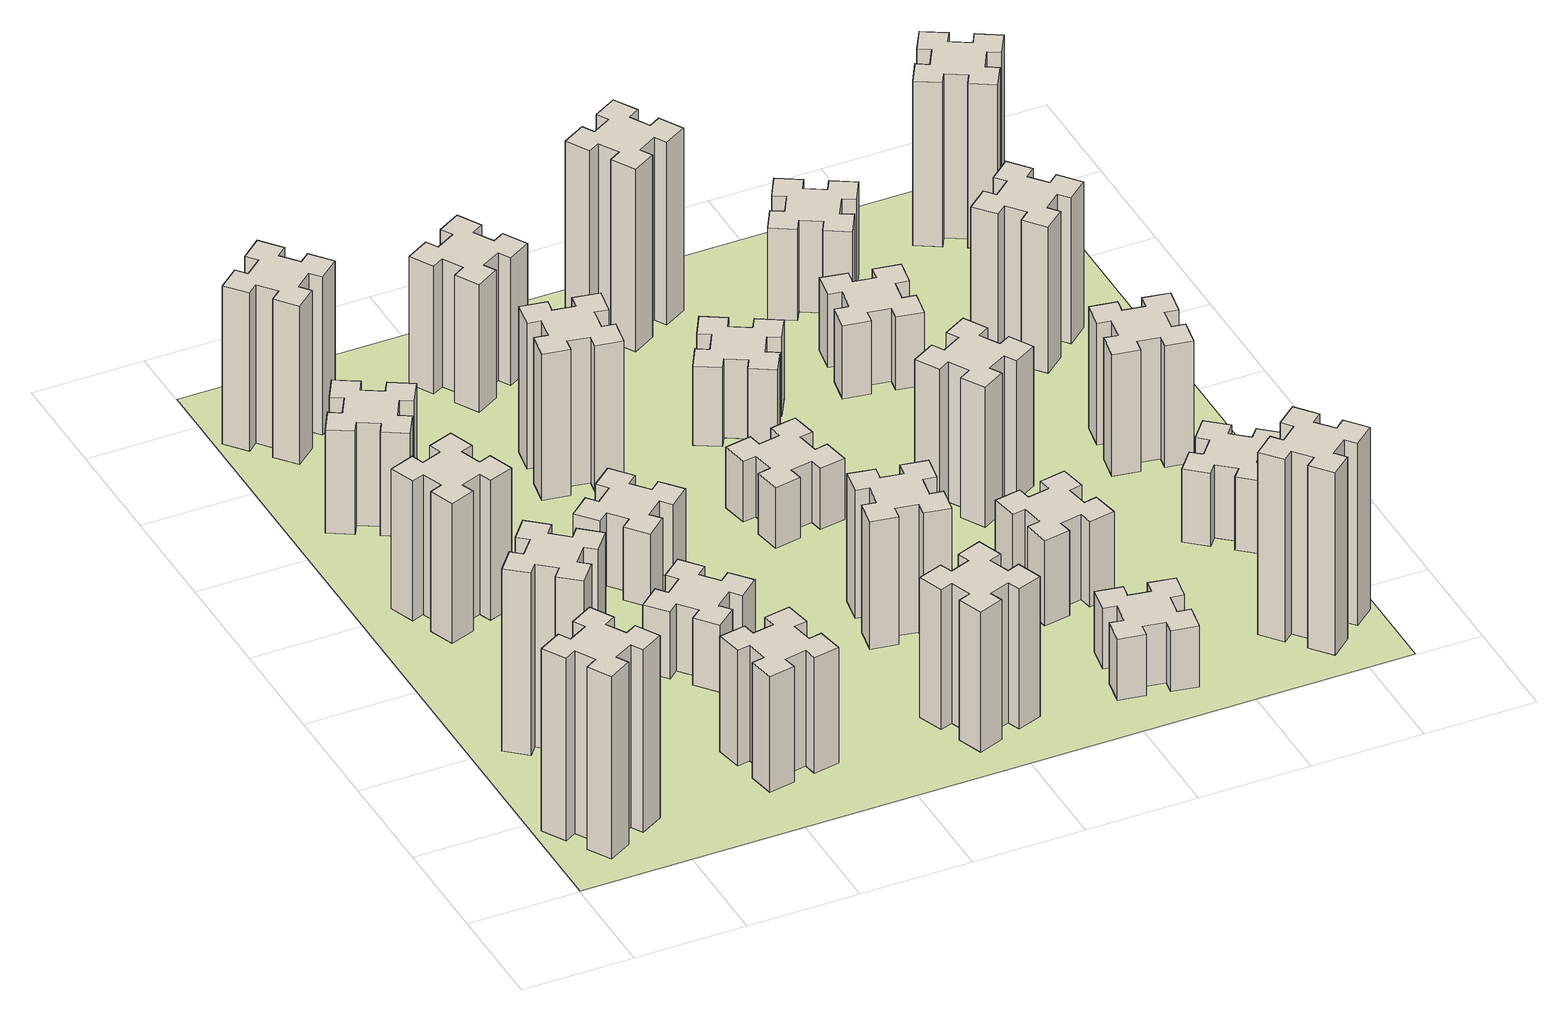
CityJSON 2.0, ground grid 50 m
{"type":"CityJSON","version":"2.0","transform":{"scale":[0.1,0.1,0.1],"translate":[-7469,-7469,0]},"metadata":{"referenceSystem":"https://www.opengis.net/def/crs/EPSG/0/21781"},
"CityObjects":{
"building1":{"type":"Building","attributes":{"class":"1000","function":"1000","usage":"1000","yearOfConstruction":2016,"roofType":"1000","measuredHeight":90,"storeysAboveGround":30,"storeysBelowGround":0},"geometry":[{"type":"Solid","lod":"1","boundaries":[[[[0,1,2,3,4,5,6,7,8,9,10,11,12,13,14,15,16,17,18,19]],[[17,16,20,21]],[[16,15,22,20]],[[15,14,23,22]],[[14,13,24,23]],[[13,12,25,24]],[[12,11,26,25]],[[11,10,27,26]],[[10,9,28,27]],[[9,8,29,28]],[[8,7,30,29]],[[7,6,31,30]],[[6,5,32,31]],[[5,4,33,32]],[[4,3,34,33]],[[3,2,35,34]],[[2,1,36,35]],[[1,0,37,36]],[[0,19,38,37]],[[19,18,39,38]],[[18,17,21,39]],[[24,25,26,27,28,29,30,31,32,33,34,35,36,37,38,39,21,20,22,23]]]]}]},
"building2":{"type":"Building","attributes":{"class":"1000","function":"1000","usage":"1000","yearOfConstruction":2016,"roofType":"1000","measuredHeight":90,"storeysAboveGround":30,"storeysBelowGround":0},"geometry":[{"type":"Solid","lod":"1","boundaries":[[[[40,41,42,43,44,45,46,47,48,49,50,51,52,53,54,55,56,57,58,59]],[[57,56,60,61]],[[56,55,62,60]],[[55,54,63,62]],[[54,53,64,63]],[[53,52,65,64]],[[52,51,66,65]],[[51,50,67,66]],[[50,49,68,67]],[[49,48,69,68]],[[48,47,70,69]],[[47,46,71,70]],[[46,45,72,71]],[[45,44,73,72]],[[44,43,74,73]],[[43,42,75,74]],[[42,41,76,75]],[[41,40,77,76]],[[40,59,78,77]],[[59,58,79,78]],[[58,57,61,79]],[[64,65,66,67,68,69,70,71,72,73,74,75,76,77,78,79,61,60,62,63]]]]}]},
"building3":{"type":"Building","attributes":{"class":"1000","function":"1000","usage":"1000","yearOfConstruction":2016,"roofType":"1000","measuredHeight":69,"storeysAboveGround":30,"storeysBelowGround":0},"geometry":[{"type":"Solid","lod":"1","boundaries":[[[[80,81,82,83,84,85,86,87,88,89,90,91,92,93,94,95,96,97,98,99]],[[97,96,100,101]],[[96,95,102,100]],[[95,94,103,102]],[[94,93,104,103]],[[93,92,105,104]],[[92,91,106,105]],[[91,90,107,106]],[[90,89,108,107]],[[89,88,109,108]],[[88,87,110,109]],[[87,86,111,110]],[[86,85,112,111]],[[85,84,113,112]],[[84,83,114,113]],[[83,82,115,114]],[[82,81,116,115]],[[81,80,117,116]],[[80,99,118,117]],[[99,98,119,118]],[[98,97,101,119]],[[104,105,106,107,108,109,110,111,112,113,114,115,116,117,118,119,101,100,102,103]]]]}]},
"building4":{"type":"Building","attributes":{"class":"1000","function":"1000","usage":"1000","yearOfConstruction":2016,"roofType":"1000","measuredHeight":51,"storeysAboveGround":30,"storeysBelowGround":0},"geometry":[{"type":"Solid","lod":"1","boundaries":[[[[120,121,122,123,124,125,126,127,128,129,130,131,132,133,134,135,136,137,138,139]],[[137,136,140,141]],[[136,135,142,140]],[[135,134,143,142]],[[134,133,144,143]],[[133,132,145,144]],[[132,131,146,145]],[[131,130,147,146]],[[130,129,148,147]],[[129,128,149,148]],[[128,127,150,149]],[[127,126,151,150]],[[126,125,152,151]],[[125,124,153,152]],[[124,123,154,153]],[[123,122,155,154]],[[122,121,156,155]],[[121,120,157,156]],[[120,139,158,157]],[[139,138,159,158]],[[138,137,141,159]],[[144,145,146,147,148,149,150,151,152,153,154,155,156,157,158,159,141,140,142,143]]]]}]},
"building5":{"type":"Building","attributes":{"class":"1000","function":"1000","usage":"1000","yearOfConstruction":2016,"roofType":"1000","measuredHeight":57,"storeysAboveGround":30,"storeysBelowGround":0},"geometry":[{"type":"Solid","lod":"1","boundaries":[[[[160,161,162,163,164,165,166,167,168,169,170,171,172,173,174,175,176,177,178,179]],[[177,176,180,181]],[[176,175,182,180]],[[175,174,183,182]],[[174,173,184,183]],[[173,172,185,184]],[[172,171,186,185]],[[171,170,187,186]],[[170,169,188,187]],[[169,168,189,188]],[[168,167,190,189]],[[167,166,191,190]],[[166,165,192,191]],[[165,164,193,192]],[[164,163,194,193]],[[163,162,195,194]],[[162,161,196,195]],[[161,160,197,196]],[[160,179,198,197]],[[179,178,199,198]],[[178,177,181,199]],[[184,185,186,187,188,189,190,191,192,193,194,195,196,197,198,199,181,180,182,183]]]]}]},
"building6":{"type":"Building","attributes":{"class":"1000","function":"1000","usage":"1000","yearOfConstruction":2016,"roofType":"1000","measuredHeight":78,"storeysAboveGround":30,"storeysBelowGround":0},"geometry":[{"type":"Solid","lod":"1","boundaries":[[[[200,201,202,203,204,205,206,207,208,209,210,211,212,213,214,215,216,217,218,219]],[[217,216,220,221]],[[216,215,222,220]],[[215,214,223,222]],[[214,213,224,223]],[[213,212,225,224]],[[212,211,226,225]],[[211,210,227,226]],[[210,209,228,227]],[[209,208,229,228]],[[208,207,230,229]],[[207,206,231,230]],[[206,205,232,231]],[[205,204,233,232]],[[204,203,234,233]],[[203,202,235,234]],[[202,201,236,235]],[[201,200,237,236]],[[200,219,238,237]],[[219,218,239,238]],[[218,217,221,239]],[[224,225,226,227,228,229,230,231,232,233,234,235,236,237,238,239,221,220,222,223]]]]}]},
"building7":{"type":"Building","attributes":{"class":"1000","function":"1000","usage":"1000","yearOfConstruction":2016,"roofType":"1000","measuredHeight":33,"storeysAboveGround":30,"storeysBelowGround":0},"geometry":[{"type":"Solid","lod":"1","boundaries":[[[[240,241,242,243,244,245,246,247,248,249,250,251,252,253,254,255,256,257,258,259]],[[257,256,260,261]],[[256,255,262,260]],[[255,254,263,262]],[[254,253,264,263]],[[253,252,265,264]],[[252,251,266,265]],[[251,250,267,266]],[[250,249,268,267]],[[249,248,269,268]],[[248,247,270,269]],[[247,246,271,270]],[[246,245,272,271]],[[245,244,273,272]],[[244,243,274,273]],[[243,242,275,274]],[[242,241,276,275]],[[241,240,277,276]],[[240,259,278,277]],[[259,258,279,278]],[[258,257,261,279]],[[264,265,266,267,268,269,270,271,272,273,274,275,276,277,278,279,261,260,262,263]]]]}]},
"building8":{"type":"Building","attributes":{"class":"1000","function":"1000","usage":"1000","yearOfConstruction":2016,"roofType":"1000","measuredHeight":36,"storeysAboveGround":30,"storeysBelowGround":0},"geometry":[{"type":"Solid","lod":"1","boundaries":[[[[280,281,282,283,284,285,286,287,288,289,290,291,292,293,294,295,296,297,298,299]],[[297,296,300,301]],[[296,295,302,300]],[[295,294,303,302]],[[294,293,304,303]],[[293,292,305,304]],[[292,291,306,305]],[[291,290,307,306]],[[290,289,308,307]],[[289,288,309,308]],[[288,287,310,309]],[[287,286,311,310]],[[286,285,312,311]],[[285,284,313,312]],[[284,283,314,313]],[[283,282,315,314]],[[282,281,316,315]],[[281,280,317,316]],[[280,299,318,317]],[[299,298,319,318]],[[298,297,301,319]],[[304,305,306,307,308,309,310,311,312,313,314,315,316,317,318,319,301,300,302,303]]]]}]},
"building9":{"type":"Building","attributes":{"class":"1000","function":"1000","usage":"1000","yearOfConstruction":2016,"roofType":"1000","measuredHeight":72,"storeysAboveGround":30,"storeysBelowGround":0},"geometry":[{"type":"Solid","lod":"1","boundaries":[[[[320,321,322,323,324,325,326,327,328,329,330,331,332,333,334,335,336,337,338,339]],[[337,336,340,341]],[[336,335,342,340]],[[335,334,343,342]],[[334,333,344,343]],[[333,332,345,344]],[[332,331,346,345]],[[331,330,347,346]],[[330,329,348,347]],[[329,328,349,348]],[[328,327,350,349]],[[327,326,351,350]],[[326,325,352,351]],[[325,324,353,352]],[[324,323,354,353]],[[323,322,355,354]],[[322,321,356,355]],[[321,320,357,356]],[[320,339,358,357]],[[339,338,359,358]],[[338,337,341,359]],[[344,345,346,347,348,349,350,351,352,353,354,355,356,357,358,359,341,340,342,343]]]]}]},
"building10":{"type":"Building","attributes":{"class":"1000","function":"1000","usage":"1000","yearOfConstruction":2016,"roofType":"1000","measuredHeight":69,"storeysAboveGround":30,"storeysBelowGround":0},"geometry":[{"type":"Solid","lod":"1","boundaries":[[[[360,361,362,363,364,365,366,367,368,369,370,371,372,373,374,375,376,377,378,379]],[[377,376,380,381]],[[376,375,382,380]],[[375,374,383,382]],[[374,373,384,383]],[[373,372,385,384]],[[372,371,386,385]],[[371,370,387,386]],[[370,369,388,387]],[[369,368,389,388]],[[368,367,390,389]],[[367,366,391,390]],[[366,365,392,391]],[[365,364,393,392]],[[364,363,394,393]],[[363,362,395,394]],[[362,361,396,395]],[[361,360,397,396]],[[360,379,398,397]],[[379,378,399,398]],[[378,377,381,399]],[[384,385,386,387,388,389,390,391,392,393,394,395,396,397,398,399,381,380,382,383]]]]}]},
"building11":{"type":"Building","attributes":{"class":"1000","function":"1000","usage":"1000","yearOfConstruction":2016,"roofType":"1000","measuredHeight":63,"storeysAboveGround":30,"storeysBelowGround":0},"geometry":[{"type":"Solid","lod":"1","boundaries":[[[[400,401,402,403,404,405,406,407,408,409,410,411,412,413,414,415,416,417,418,419]],[[417,416,420,421]],[[416,415,422,420]],[[415,414,423,422]],[[414,413,424,423]],[[413,412,425,424]],[[412,411,426,425]],[[411,410,427,426]],[[410,409,428,427]],[[409,408,429,428]],[[408,407,430,429]],[[407,406,431,430]],[[406,405,432,431]],[[405,404,433,432]],[[404,403,434,433]],[[403,402,435,434]],[[402,401,436,435]],[[401,400,437,436]],[[400,419,438,437]],[[419,418,439,438]],[[418,417,421,439]],[[424,425,426,427,428,429,430,431,432,433,434,435,436,437,438,439,421,420,422,423]]]]}]},
"building12":{"type":"Building","attributes":{"class":"1000","function":"1000","usage":"1000","yearOfConstruction":2016,"roofType":"1000","measuredHeight":63,"storeysAboveGround":30,"storeysBelowGround":0},"geometry":[{"type":"Solid","lod":"1","boundaries":[[[[440,441,442,443,444,445,446,447,448,449,450,451,452,453,454,455,456,457,458,459]],[[457,456,460,461]],[[456,455,462,460]],[[455,454,463,462]],[[454,453,464,463]],[[453,452,465,464]],[[452,451,466,465]],[[451,450,467,466]],[[450,449,468,467]],[[449,448,469,468]],[[448,447,470,469]],[[447,446,471,470]],[[446,445,472,471]],[[445,444,473,472]],[[444,443,474,473]],[[443,442,475,474]],[[442,441,476,475]],[[441,440,477,476]],[[440,459,478,477]],[[459,458,479,478]],[[458,457,461,479]],[[464,465,466,467,468,469,470,471,472,473,474,475,476,477,478,479,461,460,462,463]]]]}]},
"building13":{"type":"Building","attributes":{"class":"1000","function":"1000","usage":"1000","yearOfConstruction":2016,"roofType":"1000","measuredHeight":30,"storeysAboveGround":30,"storeysBelowGround":0},"geometry":[{"type":"Solid","lod":"1","boundaries":[[[[480,481,482,483,484,485,486,487,488,489,490,491,492,493,494,495,496,497,498,499]],[[497,496,500,501]],[[496,495,502,500]],[[495,494,503,502]],[[494,493,504,503]],[[493,492,505,504]],[[492,491,506,505]],[[491,490,507,506]],[[490,489,508,507]],[[489,488,509,508]],[[488,487,510,509]],[[487,486,511,510]],[[486,485,512,511]],[[485,484,513,512]],[[484,483,514,513]],[[483,482,515,514]],[[482,481,516,515]],[[481,480,517,516]],[[480,499,518,517]],[[499,498,519,518]],[[498,497,501,519]],[[504,505,506,507,508,509,510,511,512,513,514,515,516,517,518,519,501,500,502,503]]]]}]},
"building14":{"type":"Building","attributes":{"class":"1000","function":"1000","usage":"1000","yearOfConstruction":2016,"roofType":"1000","measuredHeight":39,"storeysAboveGround":30,"storeysBelowGround":0},"geometry":[{"type":"Solid","lod":"1","boundaries":[[[[520,521,522,523,524,525,526,527,528,529,530,531,532,533,534,535,536,537,538,539]],[[537,536,540,541]],[[536,535,542,540]],[[535,534,543,542]],[[534,533,544,543]],[[533,532,545,544]],[[532,531,546,545]],[[531,530,547,546]],[[530,529,548,547]],[[529,528,549,548]],[[528,527,550,549]],[[527,526,551,550]],[[526,525,552,551]],[[525,524,553,552]],[[524,523,554,553]],[[523,522,555,554]],[[522,521,556,555]],[[521,520,557,556]],[[520,539,558,557]],[[539,538,559,558]],[[538,537,541,559]],[[544,545,546,547,548,549,550,551,552,553,554,555,556,557,558,559,541,540,542,543]]]]}]},
"building15":{"type":"Building","attributes":{"class":"1000","function":"1000","usage":"1000","yearOfConstruction":2016,"roofType":"1000","measuredHeight":30,"storeysAboveGround":30,"storeysBelowGround":0},"geometry":[{"type":"Solid","lod":"1","boundaries":[[[[560,561,562,563,564,565,566,567,568,569,570,571,572,573,574,575,576,577,578,579]],[[577,576,580,581]],[[576,575,582,580]],[[575,574,583,582]],[[574,573,584,583]],[[573,572,585,584]],[[572,571,586,585]],[[571,570,587,586]],[[570,569,588,587]],[[569,568,589,588]],[[568,567,590,589]],[[567,566,591,590]],[[566,565,592,591]],[[565,564,593,592]],[[564,563,594,593]],[[563,562,595,594]],[[562,561,596,595]],[[561,560,597,596]],[[560,579,598,597]],[[579,578,599,598]],[[578,577,581,599]],[[584,585,586,587,588,589,590,591,592,593,594,595,596,597,598,599,581,580,582,583]]]]}]},
"building16":{"type":"Building","attributes":{"class":"1000","function":"1000","usage":"1000","yearOfConstruction":2016,"roofType":"1000","measuredHeight":90,"storeysAboveGround":30,"storeysBelowGround":0},"geometry":[{"type":"Solid","lod":"1","boundaries":[[[[600,601,602,603,604,605,606,607,608,609,610,611,612,613,614,615,616,617,618,619]],[[617,616,620,621]],[[616,615,622,620]],[[615,614,623,622]],[[614,613,624,623]],[[613,612,625,624]],[[612,611,626,625]],[[611,610,627,626]],[[610,609,628,627]],[[609,608,629,628]],[[608,607,630,629]],[[607,606,631,630]],[[606,605,632,631]],[[605,604,633,632]],[[604,603,634,633]],[[603,602,635,634]],[[602,601,636,635]],[[601,600,637,636]],[[600,619,638,637]],[[619,618,639,638]],[[618,617,621,639]],[[624,625,626,627,628,629,630,631,632,633,634,635,636,637,638,639,621,620,622,623]]]]}]},
"building17":{"type":"Building","attributes":{"class":"1000","function":"1000","usage":"1000","yearOfConstruction":2016,"roofType":"1000","measuredHeight":42,"storeysAboveGround":30,"storeysBelowGround":0},"geometry":[{"type":"Solid","lod":"1","boundaries":[[[[640,641,642,643,644,645,646,647,648,649,650,651,652,653,654,655,656,657,658,659]],[[657,656,660,661]],[[656,655,662,660]],[[655,654,663,662]],[[654,653,664,663]],[[653,652,665,664]],[[652,651,666,665]],[[651,650,667,666]],[[650,649,668,667]],[[649,648,669,668]],[[648,647,670,669]],[[647,646,671,670]],[[646,645,672,671]],[[645,644,673,672]],[[644,643,674,673]],[[643,642,675,674]],[[642,641,676,675]],[[641,640,677,676]],[[640,659,678,677]],[[659,658,679,678]],[[658,657,661,679]],[[664,665,666,667,668,669,670,671,672,673,674,675,676,677,678,679,661,660,662,663]]]]}]},
"building18":{"type":"Building","attributes":{"class":"1000","function":"1000","usage":"1000","yearOfConstruction":2016,"roofType":"1000","measuredHeight":69,"storeysAboveGround":30,"storeysBelowGround":0},"geometry":[{"type":"Solid","lod":"1","boundaries":[[[[680,681,682,683,684,685,686,687,688,689,690,691,692,693,694,695,696,697,698,699]],[[697,696,700,701]],[[696,695,702,700]],[[695,694,703,702]],[[694,693,704,703]],[[693,692,705,704]],[[692,691,706,705]],[[691,690,707,706]],[[690,689,708,707]],[[689,688,709,708]],[[688,687,710,709]],[[687,686,711,710]],[[686,685,712,711]],[[685,684,713,712]],[[684,683,714,713]],[[683,682,715,714]],[[682,681,716,715]],[[681,680,717,716]],[[680,699,718,717]],[[699,698,719,718]],[[698,697,701,719]],[[704,705,706,707,708,709,710,711,712,713,714,715,716,717,718,719,701,700,702,703]]]]}]},
"building19":{"type":"Building","attributes":{"class":"1000","function":"1000","usage":"1000","yearOfConstruction":2016,"roofType":"1000","measuredHeight":36,"storeysAboveGround":30,"storeysBelowGround":0},"geometry":[{"type":"Solid","lod":"1","boundaries":[[[[720,721,722,723,724,725,726,727,728,729,730,731,732,733,734,735,736,737,738,739]],[[737,736,740,741]],[[736,735,742,740]],[[735,734,743,742]],[[734,733,744,743]],[[733,732,745,744]],[[732,731,746,745]],[[731,730,747,746]],[[730,729,748,747]],[[729,728,749,748]],[[728,727,750,749]],[[727,726,751,750]],[[726,725,752,751]],[[725,724,753,752]],[[724,723,754,753]],[[723,722,755,754]],[[722,721,756,755]],[[721,720,757,756]],[[720,739,758,757]],[[739,738,759,758]],[[738,737,741,759]],[[744,745,746,747,748,749,750,751,752,753,754,755,756,757,758,759,741,740,742,743]]]]}]},
"building20":{"type":"Building","attributes":{"class":"1000","function":"1000","usage":"1000","yearOfConstruction":2016,"roofType":"1000","measuredHeight":90,"storeysAboveGround":30,"storeysBelowGround":0},"geometry":[{"type":"Solid","lod":"1","boundaries":[[[[760,761,762,763,764,765,766,767,768,769,770,771,772,773,774,775,776,777,778,779]],[[777,776,780,781]],[[776,775,782,780]],[[775,774,783,782]],[[774,773,784,783]],[[773,772,785,784]],[[772,771,786,785]],[[771,770,787,786]],[[770,769,788,787]],[[769,768,789,788]],[[768,767,790,789]],[[767,766,791,790]],[[766,765,792,791]],[[765,764,793,792]],[[764,763,794,793]],[[763,762,795,794]],[[762,761,796,795]],[[761,760,797,796]],[[760,779,798,797]],[[779,778,799,798]],[[778,777,781,799]],[[784,785,786,787,788,789,790,791,792,793,794,795,796,797,798,799,781,780,782,783]]]]}]},
"building21":{"type":"Building","attributes":{"class":"1000","function":"1000","usage":"1000","yearOfConstruction":2016,"roofType":"1000","measuredHeight":45,"storeysAboveGround":30,"storeysBelowGround":0},"geometry":[{"type":"Solid","lod":"1","boundaries":[[[[800,801,802,803,804,805,806,807,808,809,810,811,812,813,814,815,816,817,818,819]],[[817,816,820,821]],[[816,815,822,820]],[[815,814,823,822]],[[814,813,824,823]],[[813,812,825,824]],[[812,811,826,825]],[[811,810,827,826]],[[810,809,828,827]],[[809,808,829,828]],[[808,807,830,829]],[[807,806,831,830]],[[806,805,832,831]],[[805,804,833,832]],[[804,803,834,833]],[[803,802,835,834]],[[802,801,836,835]],[[801,800,837,836]],[[800,819,838,837]],[[819,818,839,838]],[[818,817,821,839]],[[824,825,826,827,828,829,830,831,832,833,834,835,836,837,838,839,821,820,822,823]]]]}]},
"building22":{"type":"Building","attributes":{"class":"1000","function":"1000","usage":"1000","yearOfConstruction":2016,"roofType":"1000","measuredHeight":36,"storeysAboveGround":30,"storeysBelowGround":0},"geometry":[{"type":"Solid","lod":"1","boundaries":[[[[840,841,842,843,844,845,846,847,848,849,850,851,852,853,854,855,856,857,858,859]],[[857,856,860,861]],[[856,855,862,860]],[[855,854,863,862]],[[854,853,864,863]],[[853,852,865,864]],[[852,851,866,865]],[[851,850,867,866]],[[850,849,868,867]],[[849,848,869,868]],[[848,847,870,869]],[[847,846,871,870]],[[846,845,872,871]],[[845,844,873,872]],[[844,843,874,873]],[[843,842,875,874]],[[842,841,876,875]],[[841,840,877,876]],[[840,859,878,877]],[[859,858,879,878]],[[858,857,861,879]],[[864,865,866,867,868,869,870,871,872,873,874,875,876,877,878,879,861,860,862,863]]]]}]},
"building23":{"type":"Building","attributes":{"class":"1000","function":"1000","usage":"1000","yearOfConstruction":2016,"roofType":"1000","measuredHeight":60,"storeysAboveGround":30,"storeysBelowGround":0},"geometry":[{"type":"Solid","lod":"1","boundaries":[[[[880,881,882,883,884,885,886,887,888,889,890,891,892,893,894,895,896,897,898,899]],[[897,896,900,901]],[[896,895,902,900]],[[895,894,903,902]],[[894,893,904,903]],[[893,892,905,904]],[[892,891,906,905]],[[891,890,907,906]],[[890,889,908,907]],[[889,888,909,908]],[[888,887,910,909]],[[887,886,911,910]],[[886,885,912,911]],[[885,884,913,912]],[[884,883,914,913]],[[883,882,915,914]],[[882,881,916,915]],[[881,880,917,916]],[[880,899,918,917]],[[899,898,919,918]],[[898,897,901,919]],[[904,905,906,907,908,909,910,911,912,913,914,915,916,917,918,919,901,900,902,903]]]]}]},
"building24":{"type":"Building","attributes":{"class":"1000","function":"1000","usage":"1000","yearOfConstruction":2016,"roofType":"1000","measuredHeight":72,"storeysAboveGround":30,"storeysBelowGround":0},"geometry":[{"type":"Solid","lod":"1","boundaries":[[[[920,921,922,923,924,925,926,927,928,929,930,931,932,933,934,935,936,937,938,939]],[[937,936,940,941]],[[936,935,942,940]],[[935,934,943,942]],[[934,933,944,943]],[[933,932,945,944]],[[932,931,946,945]],[[931,930,947,946]],[[930,929,948,947]],[[929,928,949,948]],[[928,927,950,949]],[[927,926,951,950]],[[926,925,952,951]],[[925,924,953,952]],[[924,923,954,953]],[[923,922,955,954]],[[922,921,956,955]],[[921,920,957,956]],[[920,939,958,957]],[[939,938,959,958]],[[938,937,941,959]],[[944,945,946,947,948,949,950,951,952,953,954,955,956,957,958,959,941,940,942,943]]]]}]},
"building25":{"type":"Building","attributes":{"class":"1000","function":"1000","usage":"1000","yearOfConstruction":2016,"roofType":"1000","measuredHeight":81,"storeysAboveGround":30,"storeysBelowGround":0},"geometry":[{"type":"Solid","lod":"1","boundaries":[[[[960,961,962,963,964,965,966,967,968,969,970,971,972,973,974,975,976,977,978,979]],[[977,976,980,981]],[[976,975,982,980]],[[975,974,983,982]],[[974,973,984,983]],[[973,972,985,984]],[[972,971,986,985]],[[971,970,987,986]],[[970,969,988,987]],[[969,968,989,988]],[[968,967,990,989]],[[967,966,991,990]],[[966,965,992,991]],[[965,964,993,992]],[[964,963,994,993]],[[963,962,995,994]],[[962,961,996,995]],[[961,960,997,996]],[[960,979,998,997]],[[979,978,999,998]],[[978,977,981,999]],[[984,985,986,987,988,989,990,991,992,993,994,995,996,997,998,999,981,980,982,983]]]]}]},
"landuse1":{"type":"LandUse","attributes":{"name":"plot1","function":"1010"},"geometry":[{"type":"MultiSurface","lod":"1","boundaries":[[[1000,1001,1002,1003]]]}]}
},
"vertices":[
[155,364,0],[205,277,0],[153,247,0],[213,143,0],[317,203,0],[287,255,0],[374,305,0],[404,253,0],[508,313,0],[448,417,0],[396,387,0],[346,474,0],[398,504,0],[338,608,0],[234,548,0],[264,496,0],[177,446,0],[147,498,0],[43,438,0],[103,334,0],[177,446,900],[147,498,900],[264,496,900],[234,548,900],[338,608,900],[398,504,900],[346,474,900],[396,387,900],[448,417,900],[508,313,900],[404,253,900],[374,305,900],[287,255,900],[317,203,900],[213,143,900],[153,247,900],[205,277,900],[155,364,900],[103,334,900],[43,438,900],
[484,1067,0],[408,1132,0],[446,1178,0],[354,1255,0],[277,1163,0],[323,1124,0],[259,1048,0],[213,1086,0],[136,994,0],[228,917,0],[266,963,0],[343,899,0],[304,853,0],[396,776,0],[473,868,0],[427,906,0],[492,983,0],[538,944,0],[615,1036,0],[523,1113,0],[492,983,900],[538,944,900],[427,906,900],[473,868,900],[396,776,900],[304,853,900],[343,899,900],[266,963,900],[228,917,900],[136,994,900],[213,1086,900],[259,1048,900],[323,1124,900],[277,1163,900],[354,1255,900],[446,1178,900],[408,1132,900],[484,1067,900],[523,1113,900],[615,1036,900],
[366,1835,0],[460,1869,0],[480,1813,0],[593,1854,0],[552,1967,0],[496,1946,0],[462,2040,0],[518,2060,0],[477,2173,0],[364,2132,0],[385,2076,0],[291,2042,0],[270,2098,0],[157,2057,0],[199,1944,0],[255,1965,0],[289,1871,0],[233,1850,0],[274,1737,0],[387,1779,0],[289,1871,690],[233,1850,690],[255,1965,690],[199,1944,690],[157,2057,690],[270,2098,690],[291,2042,690],[385,2076,690],[364,2132,690],[477,2173,690],[518,2060,690],[462,2040,690],[496,1946,690],[552,1967,690],[593,1854,690],[480,1813,690],[460,1869,690],[366,1835,690],[387,1779,690],[274,1737,690],
[446,2597,0],[496,2684,0],[548,2654,0],[608,2758,0],[504,2818,0],[474,2766,0],[387,2816,0],[417,2868,0],[313,2928,0],[253,2824,0],[305,2794,0],[255,2707,0],[203,2737,0],[143,2633,0],[247,2573,0],[277,2625,0],[364,2575,0],[334,2523,0],[438,2463,0],[498,2567,0],[364,2575,510],[334,2523,510],[277,2625,510],[247,2573,510],[143,2633,510],[203,2737,510],[255,2707,510],[305,2794,510],[253,2824,510],[313,2928,510],[417,2868,510],[387,2816,510],[474,2766,510],[504,2818,510],[608,2758,510],[548,2654,510],[496,2684,510],[446,2597,510],[498,2567,510],[438,2463,510],
[1085,358,0],[1184,376,0],[1194,317,0],[1312,337,0],[1291,456,0],[1232,445,0],[1215,544,0],[1274,554,0],[1253,672,0],[1135,651,0],[1145,592,0],[1047,575,0],[1037,634,0],[918,613,0],[939,495,0],[998,505,0],[1016,407,0],[957,397,0],[977,278,0],[1096,299,0],[1016,407,570],[957,397,570],[998,505,570],[939,495,570],[918,613,570],[1037,634,570],[1047,575,570],[1145,592,570],[1135,651,570],[1253,672,570],[1274,554,570],[1215,544,570],[1232,445,570],[1291,456,570],[1312,337,570],[1194,317,570],[1184,376,570],[1085,358,570],[1096,299,570],[977,278,570],
[308,3219,0],[384,3283,0],[423,3237,0],[515,3314,0],[438,3406,0],[392,3368,0],[327,3444,0],[373,3483,0],[296,3575,0],[204,3498,0],[243,3452,0],[166,3387,0],[128,3433,0],[36,3356,0],[113,3264,0],[159,3303,0],[223,3226,0],[177,3188,0],[254,3096,0],[346,3173,0],[223,3226,780],[177,3188,780],[159,3303,780],[113,3264,780],[36,3356,780],[128,3433,780],[166,3387,780],[243,3452,780],[204,3498,780],[296,3575,780],[373,3483,780],[327,3444,780],[392,3368,780],[438,3406,780],[515,3314,780],[423,3237,780],[384,3283,780],[308,3219,780],[346,3173,780],[254,3096,780],
[1083,1332,0],[1006,1267,0],[968,1313,0],[876,1236,0],[953,1144,0],[999,1183,0],[1063,1106,0],[1017,1068,0],[1094,976,0],[1186,1053,0],[1148,1099,0],[1224,1163,0],[1263,1117,0],[1355,1194,0],[1278,1286,0],[1232,1248,0],[1167,1324,0],[1213,1363,0],[1136,1455,0],[1044,1378,0],[1167,1324,330],[1213,1363,330],[1232,1248,330],[1278,1286,330],[1355,1194,330],[1263,1117,330],[1224,1163,330],[1148,1099,330],[1186,1053,330],[1094,976,330],[1017,1068,330],[1063,1106,330],[999,1183,330],[953,1144,330],[876,1236,330],[968,1313,330],[1006,1267,330],[1083,1332,330],[1044,1378,330],[1136,1455,330],
[1083,1972,0],[1006,1907,0],[968,1953,0],[876,1876,0],[953,1784,0],[999,1823,0],[1063,1746,0],[1017,1708,0],[1094,1616,0],[1186,1693,0],[1148,1739,0],[1224,1803,0],[1263,1757,0],[1355,1834,0],[1278,1926,0],[1232,1888,0],[1167,1964,0],[1213,2003,0],[1136,2095,0],[1044,2018,0],[1167,1964,360],[1213,2003,360],[1232,1888,360],[1278,1926,360],[1355,1834,360],[1263,1757,360],[1224,1803,360],[1148,1739,360],[1186,1693,360],[1094,1616,360],[1017,1708,360],[1063,1746,360],[999,1823,360],[953,1784,360],[876,1876,360],[968,1953,360],[1006,1907,360],[1083,1972,360],[1044,2018,360],[1136,2095,360],
[1315,2527,0],[1332,2625,0],[1391,2615,0],[1412,2733,0],[1294,2754,0],[1284,2695,0],[1185,2712,0],[1196,2771,0],[1077,2792,0],[1057,2674,0],[1116,2664,0],[1098,2565,0],[1039,2576,0],[1018,2457,0],[1137,2437,0],[1147,2496,0],[1245,2478,0],[1235,2419,0],[1353,2398,0],[1374,2517,0],[1245,2478,720],[1235,2419,720],[1147,2496,720],[1137,2437,720],[1018,2457,720],[1039,2576,720],[1098,2565,720],[1116,2664,720],[1057,2674,720],[1077,2792,720],[1196,2771,720],[1185,2712,720],[1284,2695,720],[1294,2754,720],[1412,2733,720],[1391,2615,720],[1332,2625,720],[1315,2527,720],[1374,2517,720],[1353,2398,720],
[1965,496,0],[1871,462,0],[1850,518,0],[1737,477,0],[1779,364,0],[1835,385,0],[1869,291,0],[1813,270,0],[1854,157,0],[1967,199,0],[1946,255,0],[2040,289,0],[2060,233,0],[2173,274,0],[2132,387,0],[2076,366,0],[2042,460,0],[2098,480,0],[2057,593,0],[1944,552,0],[2042,460,690],[2098,480,690],[2076,366,690],[2132,387,690],[2173,274,690],[2060,233,690],[2040,289,690],[1946,255,690],[1967,199,690],[1854,157,690],[1813,270,690],[1869,291,690],[1835,385,690],[1779,364,690],[1737,477,690],[1850,518,690],[1871,462,690],[1965,496,690],[1944,552,690],[2057,593,690],
[1104,3456,0],[1017,3406,0],[987,3458,0],[883,3398,0],[943,3294,0],[995,3324,0],[1045,3237,0],[993,3207,0],[1053,3103,0],[1157,3163,0],[1127,3215,0],[1214,3265,0],[1244,3213,0],[1348,3273,0],[1288,3377,0],[1236,3347,0],[1186,3434,0],[1238,3464,0],[1178,3568,0],[1074,3508,0],[1186,3434,630],[1238,3464,630],[1236,3347,630],[1288,3377,630],[1348,3273,630],[1244,3213,630],[1214,3265,630],[1127,3215,630],[1157,3163,630],[1053,3103,630],[993,3207,630],[1045,3237,630],[995,3324,630],[943,3294,630],[883,3398,630],[987,3458,630],[1017,3406,630],[1104,3456,630],[1074,3508,630],[1178,3568,630],
[2055,1047,0],[2072,1145,0],[2131,1135,0],[2152,1253,0],[2034,1274,0],[2024,1215,0],[1925,1232,0],[1936,1291,0],[1817,1312,0],[1797,1194,0],[1856,1184,0],[1838,1085,0],[1779,1096,0],[1758,977,0],[1877,957,0],[1887,1016,0],[1985,998,0],[1975,939,0],[2093,918,0],[2114,1037,0],[1985,998,630],[1975,939,630],[1887,1016,630],[1877,957,630],[1758,977,630],[1779,1096,630],[1838,1085,630],[1856,1184,630],[1797,1194,630],[1817,1312,630],[1936,1291,630],[1925,1232,630],[2024,1215,630],[2034,1274,630],[2152,1253,630],[2131,1135,630],[2072,1145,630],[2055,1047,630],[2114,1037,630],[2093,918,630],
[1972,1925,0],[1955,2024,0],[2014,2034,0],[1993,2152,0],[1875,2131,0],[1885,2072,0],[1787,2055,0],[1777,2114,0],[1658,2093,0],[1679,1975,0],[1738,1985,0],[1756,1887,0],[1697,1877,0],[1717,1758,0],[1836,1779,0],[1825,1838,0],[1924,1856,0],[1934,1797,0],[2052,1817,0],[2031,1936,0],[1924,1856,300],[1934,1797,300],[1825,1838,300],[1836,1779,300],[1717,1758,300],[1697,1877,300],[1756,1887,300],[1738,1985,300],[1679,1975,300],[1658,2093,300],[1777,2114,300],[1787,2055,300],[1885,2072,300],[1875,2131,300],[1993,2152,300],[2014,2034,300],[1955,2024,300],[1972,1925,300],[2031,1936,300],[2052,1817,300],
[2026,2497,0],[2076,2584,0],[2128,2554,0],[2188,2658,0],[2084,2718,0],[2054,2666,0],[1967,2716,0],[1997,2768,0],[1893,2828,0],[1833,2724,0],[1885,2694,0],[1835,2607,0],[1783,2637,0],[1723,2533,0],[1827,2473,0],[1857,2525,0],[1944,2475,0],[1914,2423,0],[2018,2363,0],[2078,2467,0],[1944,2475,390],[1914,2423,390],[1857,2525,390],[1827,2473,390],[1723,2533,390],[1783,2637,390],[1835,2607,390],[1885,2694,390],[1833,2724,390],[1893,2828,390],[1997,2768,390],[1967,2716,390],[2054,2666,390],[2084,2718,390],[2188,2658,390],[2128,2554,390],[2076,2584,390],[2026,2497,390],[2078,2467,390],[2018,2363,390],
[2596,444,0],[2578,345,0],[2519,356,0],[2498,237,0],[2617,217,0],[2627,276,0],[2725,258,0],[2715,199,0],[2833,178,0],[2854,297,0],[2795,307,0],[2812,405,0],[2871,395,0],[2892,513,0],[2774,534,0],[2764,475,0],[2665,492,0],[2676,551,0],[2557,572,0],[2537,454,0],[2665,492,300],[2676,551,300],[2764,475,300],[2774,534,300],[2892,513,300],[2871,395,300],[2812,405,300],[2795,307,300],[2854,297,300],[2833,178,300],[2715,199,300],[2725,258,300],[2627,276,300],[2617,217,300],[2498,237,300],[2519,356,300],[2578,345,300],[2596,444,300],[2537,454,300],[2557,572,300],
[1844,3556,0],[1757,3506,0],[1727,3558,0],[1623,3498,0],[1683,3394,0],[1735,3424,0],[1785,3337,0],[1733,3307,0],[1793,3203,0],[1897,3263,0],[1867,3315,0],[1954,3365,0],[1984,3313,0],[2088,3373,0],[2028,3477,0],[1976,3447,0],[1926,3534,0],[1978,3564,0],[1918,3668,0],[1814,3608,0],[1926,3534,900],[1978,3564,900],[1976,3447,900],[2028,3477,900],[2088,3373,900],[1984,3313,900],[1954,3365,900],[1867,3315,900],[1897,3263,900],[1793,3203,900],[1733,3307,900],[1785,3337,900],[1735,3424,900],[1683,3394,900],[1623,3498,900],[1727,3558,900],[1757,3506,900],[1844,3556,900],[1814,3608,900],[1918,3668,900],
[2625,1132,0],[2527,1115,0],[2517,1174,0],[2398,1153,0],[2419,1035,0],[2478,1045,0],[2496,947,0],[2437,937,0],[2457,818,0],[2576,839,0],[2565,898,0],[2664,916,0],[2674,857,0],[2792,877,0],[2771,996,0],[2712,985,0],[2695,1084,0],[2754,1094,0],[2733,1212,0],[2615,1191,0],[2695,1084,420],[2754,1094,420],[2712,985,420],[2771,996,420],[2792,877,420],[2674,857,420],[2664,916,420],[2565,898,420],[2576,839,420],[2457,818,420],[2437,937,420],[2496,947,420],[2478,1045,420],[2419,1035,420],[2398,1153,420],[2517,1174,420],[2527,1115,420],[2625,1132,420],[2615,1191,420],[2733,1212,420],
[2475,1744,0],[2525,1657,0],[2473,1627,0],[2533,1523,0],[2637,1583,0],[2607,1635,0],[2694,1685,0],[2724,1633,0],[2828,1693,0],[2768,1797,0],[2716,1767,0],[2666,1854,0],[2718,1884,0],[2658,1988,0],[2554,1928,0],[2584,1876,0],[2497,1826,0],[2467,1878,0],[2363,1818,0],[2423,1714,0],[2497,1826,690],[2467,1878,690],[2584,1876,690],[2554,1928,690],[2658,1988,690],[2718,1884,690],[2666,1854,690],[2716,1767,690],[2768,1797,690],[2828,1693,690],[2724,1633,690],[2694,1685,690],[2607,1635,690],[2637,1583,690],[2533,1523,690],[2473,1627,690],[2525,1657,690],[2475,1744,690],[2423,1714,690],[2363,1818,690],
[2664,2795,0],[2565,2812,0],[2576,2871,0],[2457,2892,0],[2437,2774,0],[2496,2764,0],[2478,2665,0],[2419,2676,0],[2398,2557,0],[2517,2537,0],[2527,2596,0],[2625,2578,0],[2615,2519,0],[2733,2498,0],[2754,2617,0],[2695,2627,0],[2712,2725,0],[2771,2715,0],[2792,2833,0],[2674,2854,0],[2712,2725,360],[2771,2715,360],[2695,2627,360],[2754,2617,360],[2733,2498,360],[2615,2519,360],[2625,2578,360],[2527,2596,360],[2517,2537,360],[2398,2557,360],[2419,2676,360],[2478,2665,360],[2496,2764,360],[2437,2774,360],[2457,2892,360],[2576,2871,360],[2565,2812,360],[2664,2795,360],[2674,2854,360],[2792,2833,360],
[3468,259,0],[3544,323,0],[3583,277,0],[3675,354,0],[3598,446,0],[3552,408,0],[3487,484,0],[3533,523,0],[3456,615,0],[3364,538,0],[3403,492,0],[3326,427,0],[3288,473,0],[3196,396,0],[3273,304,0],[3319,343,0],[3383,266,0],[3337,228,0],[3414,136,0],[3506,213,0],[3383,266,900],[3337,228,900],[3319,343,900],[3273,304,900],[3196,396,900],[3288,473,900],[3326,427,900],[3403,492,900],[3364,538,900],[3456,615,900],[3533,523,900],[3487,484,900],[3552,408,900],[3598,446,900],[3675,354,900],[3583,277,900],[3544,323,900],[3468,259,900],[3506,213,900],[3414,136,900],
[2497,3165,0],[2584,3115,0],[2554,3063,0],[2658,3003,0],[2718,3107,0],[2666,3137,0],[2716,3224,0],[2768,3194,0],[2828,3298,0],[2724,3358,0],[2694,3306,0],[2607,3356,0],[2637,3408,0],[2533,3468,0],[2473,3364,0],[2525,3334,0],[2475,3247,0],[2423,3277,0],[2363,3173,0],[2467,3113,0],[2475,3247,450],[2423,3277,450],[2525,3334,450],[2473,3364,450],[2533,3468,450],[2637,3408,450],[2607,3356,450],[2694,3306,450],[2724,3358,450],[2828,3298,450],[2768,3194,450],[2716,3224,450],[2666,3137,450],[2718,3107,450],[2658,3003,450],[2554,3063,450],[2584,3115,450],[2497,3165,450],[2467,3113,450],[2363,3173,450],
[3487,1006,0],[3552,1083,0],[3598,1044,0],[3675,1136,0],[3583,1213,0],[3544,1167,0],[3468,1232,0],[3506,1278,0],[3414,1355,0],[3337,1263,0],[3383,1224,0],[3319,1148,0],[3273,1186,0],[3196,1094,0],[3288,1017,0],[3326,1063,0],[3403,999,0],[3364,953,0],[3456,876,0],[3533,968,0],[3403,999,360],[3364,953,360],[3326,1063,360],[3288,1017,360],[3196,1094,360],[3273,1186,360],[3319,1148,360],[3383,1224,360],[3337,1263,360],[3414,1355,360],[3506,1278,360],[3468,1232,360],[3544,1167,360],[3583,1213,360],[3675,1136,360],[3598,1044,360],[3552,1083,360],[3487,1006,360],[3533,968,360],[3456,876,360],
[3267,1656,0],[3365,1638,0],[3355,1579,0],[3473,1558,0],[3494,1677,0],[3435,1687,0],[3452,1785,0],[3511,1775,0],[3532,1893,0],[3414,1914,0],[3404,1855,0],[3305,1872,0],[3316,1931,0],[3197,1952,0],[3177,1834,0],[3236,1824,0],[3218,1725,0],[3159,1736,0],[3138,1617,0],[3257,1597,0],[3218,1725,600],[3159,1736,600],[3236,1824,600],[3177,1834,600],[3197,1952,600],[3316,1931,600],[3305,1872,600],[3404,1855,600],[3414,1914,600],[3532,1893,600],[3511,1775,600],[3452,1785,600],[3435,1687,600],[3494,1677,600],[3473,1558,600],[3355,1579,600],[3365,1638,600],[3267,1656,600],[3257,1597,600],[3138,1617,600],
[3119,2563,0],[3183,2486,0],[3137,2448,0],[3214,2356,0],[3306,2433,0],[3268,2479,0],[3344,2543,0],[3383,2497,0],[3475,2574,0],[3398,2666,0],[3352,2628,0],[3287,2704,0],[3333,2743,0],[3256,2835,0],[3164,2758,0],[3203,2712,0],[3126,2647,0],[3088,2693,0],[2996,2616,0],[3073,2524,0],[3126,2647,720],[3088,2693,720],[3203,2712,720],[3164,2758,720],[3256,2835,720],[3333,2743,720],[3287,2704,720],[3352,2628,720],[3398,2666,720],[3475,2574,720],[3383,2497,720],[3344,2543,720],[3268,2479,720],[3306,2433,720],[3214,2356,720],[3137,2448,720],[3183,2486,720],[3119,2563,720],[3073,2524,720],[2996,2616,720],
[3237,3365,0],[3324,3315,0],[3294,3263,0],[3398,3203,0],[3458,3307,0],[3406,3337,0],[3456,3424,0],[3508,3394,0],[3568,3498,0],[3464,3558,0],[3434,3506,0],[3347,3556,0],[3377,3608,0],[3273,3668,0],[3213,3564,0],[3265,3534,0],[3215,3447,0],[3163,3477,0],[3103,3373,0],[3207,3313,0],[3215,3447,810],[3163,3477,810],[3265,3534,810],[3213,3564,810],[3273,3668,810],[3377,3608,810],[3347,3556,810],[3434,3506,810],[3464,3558,810],[3568,3498,810],[3508,3394,810],[3456,3424,810],[3406,3337,810],[3458,3307,810],[3398,3203,810],[3294,3263,810],[3324,3315,810],[3237,3365,810],[3207,3313,810],[3103,3373,810],
[5,3705,0],[3705,3705,0],[3705,5,0],[5,5,0]
]}
